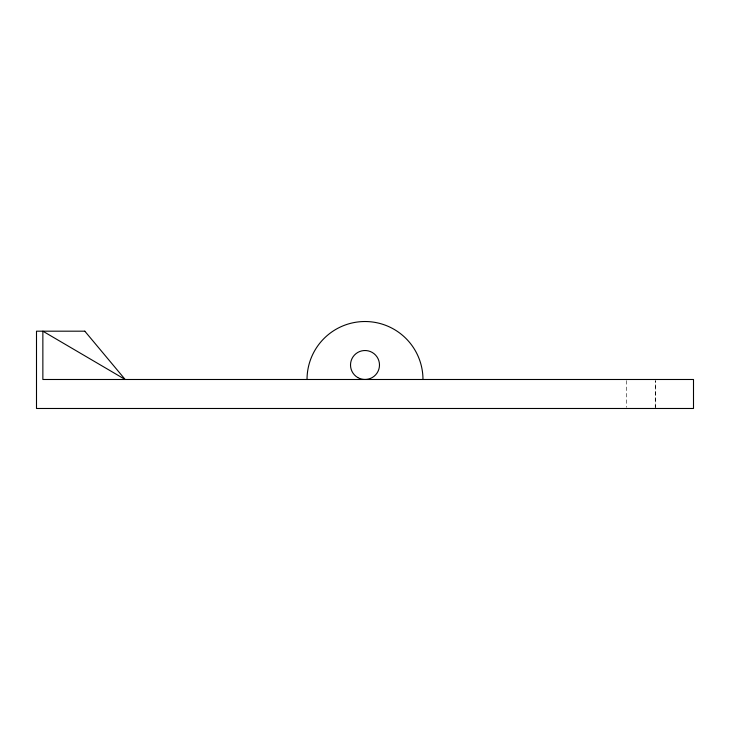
<?xml version="1.0" encoding="UTF-8"?>
<svg xmlns="http://www.w3.org/2000/svg" width="730" height="730" viewBox="0 0 730 730"><rect width="100%" height="100%" fill="white"/><g stroke="black" fill="none" stroke-linecap="round" stroke-linejoin="round"><path stroke-width="0.55" stroke-dasharray="3.65 2.74" d="M655.294 408.481L655.294 380.604L655.248 407.367M626.367 380.604L626.322 407.367"/><path stroke-width="1.09" d="M307.029 379.49A57.971 57.971 0 0 1 365 321.519A57.971 57.971 0 0 1 422.971 379.49M84.808 331.183L36.5 331.183L36.5 408.481L693.5 408.481L693.5 379.49L42.86 379.49L42.86 331.183L125.177 379.49L84.808 331.183M357.755 377.547A14.491 14.491 0 0 0 379.49 365A14.491 14.491 0 0 0 357.755 352.453A14.491 14.491 0 0 0 357.755 377.547"/></g></svg>
